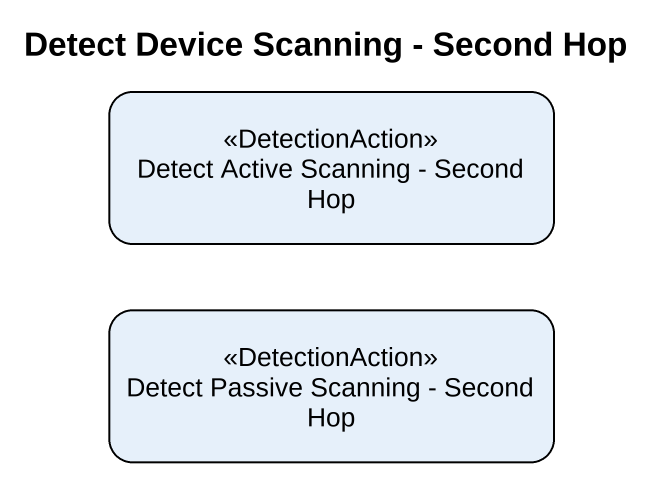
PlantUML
@startuml
title Detect Device Scanning - Second Hop
hide empty description
state "Detect Active Scanning - Second Hop" as Detect_Active_Scanning <<DetectionAction>>
state "Detect Passive Scanning - Second Hop" as Detect_Passive_Scanning <<DetectionAction>>
@enduml
